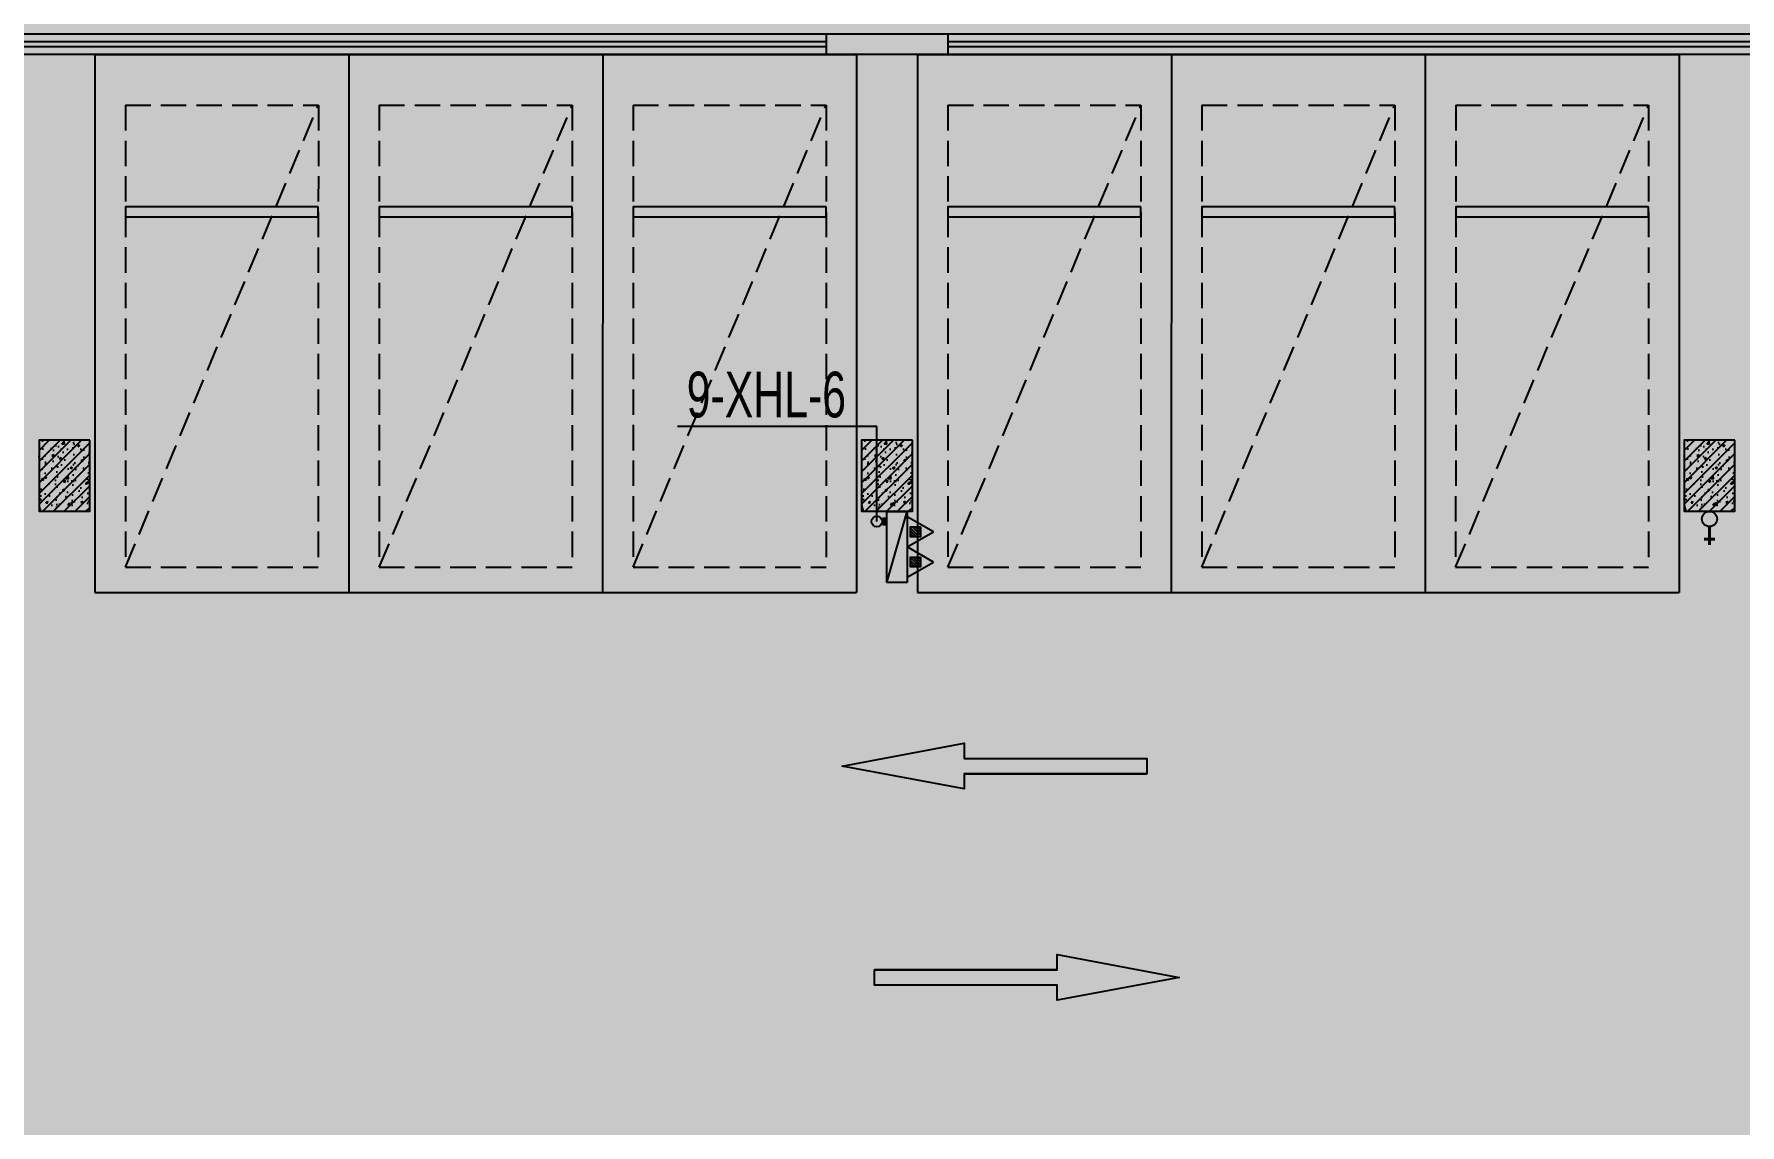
# Model space of a CAD drawing. Extents: x -1338203 to 1886333, y -530034 to 1031844.
# Drawn here: x 668108 to 684905, y -368490 to -357747 of the extents above; entities that cross this region are included whole.
import ezdxf

# ---------------------------------------------------------------- set-up
doc = ezdxf.new("R2010")
doc.units = 0
doc.header["$LTSCALE"] = 1000
doc.header["$MEASUREMENT"] = 0
doc.linetypes.add('A-001-平面B2$0$__DASH', pattern=[0.35, 0.25, -0.1])
for name, color, linetype in [('0P-EQUIP-CW', 7, 'Continuous'), ('0P-PIPE-RW', 122, 'Continuous'), ('A-001-平面参照B2$0$0A-E-STRS-RAIL', 163, 'Continuous'), ('A-001-平面参照B2$0$AUDIT_D_230227194758-1', 52, 'Continuous'), ('p-a-regular', 5, 'Continuous'), ('S001地下二墙柱$0$S001地下二墙柱$0$0S-CC-LINE', 52, 'Continuous'), ('S001地下二墙柱$0$S001地下二墙柱$0$0S-CW-HATCH', 251, 'Continuous'), ('S001地下二墙柱$0$S001地下二墙柱$0$0S-CW-HATCH-UP', 251, 'Continuous'), ('中心线', 42, 'Continuous'), ('地面指向箭头', 7, 'Continuous'), ('负二层消火栓$0$负二层消火栓$0$0P-ACC-FH', 7, 'Continuous'), ('负二层消火栓$0$负二层消火栓$0$0P-DIM-FH', 3, 'Continuous'), ('负二层消火栓$0$负二层消火栓$0$0P-PIPE-FH', 1, 'Continuous'), ('负二层消火栓$0$负二层消火栓$0$0P-VPIPE-FH', 1, 'Continuous'), ('负二层消火栓$0$负二层消火栓$1$0P-EQUIP-FH', 7, 'Continuous')]:
    doc.layers.add(name, color=color, linetype=linetype)
doc.layers.add('p-a-regular-narrow', color=7, linetype='Continuous', true_color=0x9600ff)
doc.layers.add('p-h-walkable', color=7, linetype='Continuous', lineweight=70, true_color=0xf0f0f0)
doc.styles.add('负二层消火栓$0$负二层消火栓$0$AAD-S', font='aad-s.shx', dxfattribs={"width": 0.7, "bigfont": 'aad-hztxt.shx'})

# ---------------------------------------------------------------- blocks, each defined once
blk = doc.blocks.new('A-001-平面参照B2')
at = {"layer": 'A-001-平面参照B2$0$0A-E-STRS-RAIL'}
for points in [[(-90459, -194211), (-106109, -194211)], [(-90459, -194261), (-106109, -194261)], [(-66159, -194211), (-89259, -194211)], [(-66159, -194261), (-89259, -194261)]]:
    blk.add_lwpolyline(points, dxfattribs=at)
at = {"layer": 'A-001-平面参照B2$0$AUDIT_D_230227194758-1'}
for points in [[(-48909, -194136), (-106109, -194136)], [(-90459, -194136), (-90459, -194336)], [(-89259, -194136), (-89259, -194336)], [(-48909, -194336), (-106109, -194336)]]:
    blk.add_lwpolyline(points, dxfattribs=at)
blk = doc.blocks.new('负二层消火栓$0$负二层消火栓$1$$TwtSys$00000546')
h = blk.add_hatch()
h.set_pattern_fill('ANSI31', color=256, scale=200, style=0)
h.set_pattern_definition([(45, (-38543.802, -6670.83), (-17.67767, 17.67767), [])])
h.paths.add_polyline_path([(-65, 174), (65, 174), (65, 44), (-65, 44)])
for points in [[(0, 344), (-198, 0), (198, 0)], [(-65, 174), (65, 174), (65, 44), (-65, 44)]]:
    blk.add_lwpolyline(points, close=True)
blk = doc.blocks.new('负二层消火栓$0$负二层消火栓$0$$TwtSys$00000434')
for p, q in [((-0.5, 0.5), (-0.5, -0.5)), ((-0.5, -0.5), (0.5, 0.5)), ((0.5, 0.5), (-0.5, 0.5)), ((0.5, -0.5), (0.5, 0.5)), ((-0.5, -0.5), (0.5, -0.5))]:
    blk.add_line(p, q)
blk.add_solid([(0.5, -0.5), (0.5, 0.5), (-0.5, -0.5)])
blk = doc.blocks.new('负二层消火栓')
at = {"layer": '负二层消火栓$0$负二层消火栓$0$0P-DIM-FH'}
for p, q in [((-89959, -198001, 800), (-91921, -198001, 800)), ((-89959, -198936, 800), (-89959, -198001, 800))]:
    blk.add_line(p, q, dxfattribs=at)
at = {"layer": '负二层消火栓$0$负二层消火栓$0$0P-PIPE-FH', "linetype": 'Continuous', "const_width": 82.5}
blk.add_lwpolyline([(-89906, -198936), (-89859, -198936)], dxfattribs=at)
at = {"layer": '负二层消火栓$0$负二层消火栓$0$0P-VPIPE-FH', "linetype": 'Continuous'}
blk.add_circle((-89959, -198936), 52.5, dxfattribs=at)
at = {"layer": '负二层消火栓$0$负二层消火栓$0$0P-ACC-FH', "xscale": -700, "yscale": 200, "zscale": 700, "rotation": 269.9999999918148}
blk.add_blockref('负二层消火栓$0$负二层消火栓$0$$TwtSys$00000434', (-89759, -199186), dxfattribs=at)
at = {"layer": '负二层消火栓$0$负二层消火栓$1$0P-EQUIP-FH', "xscale": 0.75, "yscale": 0.75, "zscale": 0.75, "rotation": 269.9999999918148}
for p in [(-89659, -199037, 800), (-89659, -199335, 800)]:
    blk.add_blockref('负二层消火栓$0$负二层消火栓$1$$TwtSys$00000546', p, dxfattribs=at)
at = {"layer": '负二层消火栓$0$负二层消火栓$0$0P-DIM-FH', "color": 7, "style": '负二层消火栓$0$负二层消火栓$0$AAD-S', "width": 0.7}
blk.add_text('9-XHL-6', height=450, dxfattribs=at).set_placement((-91831, -197911, 800))
blk = doc.blocks.new('$TwtSys$00000320')
at = {"const_width": 20}
for points in [[(0, 0), (0, -121)], [(-37, -83), (37, -83)]]:
    blk.add_lwpolyline(points, dxfattribs=at)
blk = doc.blocks.new('A$Ca805bf96')
at = {"layer": '0P-PIPE-RW', "linetype": 'Continuous'}
blk.add_circle((-81759, -198911), 75, dxfattribs=at)
blk.add_circle((-81759, -198911), 75, dxfattribs=at)
at = {"layer": '0P-EQUIP-CW', "xscale": 1.5, "yscale": -1.5, "zscale": 1.5, "rotation": 180}
blk.add_blockref('$TwtSys$00000320', (-81759, -198986), dxfattribs=at)
blk.add_blockref('$TwtSys$00000320', (-81759, -198986), dxfattribs=at)
blk = doc.blocks.new('2-13')
blk.add_blockref('A$Ca805bf96', (766365, -163611))
blk = doc.blocks.new('直行')
at = {"layer": '地面指向箭头'}
blk.add_hatch(color=251, dxfattribs=at).paths.add_polyline_path([(-29241, 4059962), (-29466, 4058762), (-29316, 4058762), (-29316, 4056961), (-29166, 4056961), (-29166, 4058762), (-29016, 4058762)])
at = {"layer": '地面指向箭头', "color": 251}
blk.add_lwpolyline([(-29316, 4058762), (-29316, 4056961), (-29316, 4058762), (-29316, 4058762), (-29466, 4058762), (-29241, 4059962), (-29016, 4058762), (-29166, 4058762), (-29166, 4056961), (-29316, 4056961), (-29316, 4056961)], dxfattribs=at)
blk = doc.blocks.new('A$C3d42903c')
at = {"layer": '中心线', "color": 251, "const_width": 150}
for points in [[(257142, 163242), (259142, 163242)], [(261142, 163242), (263142, 163242)], [(265142, 163242), (267142, 163242)], [(269142, 163242), (271142, 163242)]]:
    blk.add_lwpolyline(points, dxfattribs=at)
at = {"layer": '地面指向箭头', "color": 251}
for p, rotation in [((4323381, 193524), 90), ((-3793225, 132960), 270)]:
    blk.add_blockref('直行', p, dxfattribs=dict(at, rotation=rotation))

msp = doc.modelspace()

# ---------------------------------------------------------------- hatches: boundary and pattern name
at = {"layer": 'p-h-walkable', "ltscale": 0.002}
h = msp.add_hatch(color=256, dxfattribs=at)
h.dxf.hatch_style = 1
h.paths.add_polyline_path([(728556.4, -320761.3), (728556.4, -348211.5), (746356.3, -348211.5), (750916.3, -338175), (842896.3, -338175), (843211.3, -349155), (839116.3, -349155), (839116.3, -377051.5), (864906.4, -377051.5), (864906.4, -390806.6), (875856.3, -395571.5), (875856.3, -404751.5), (834560.3, -404751.5), (839142.7, -442064.3), (869465.2, -438340.4), (871163.2, -452166.5), (873704.1, -451854.5), (877328.6, -464960.4), (761876, -479139.1), (761132.9, -468418.3), (764950.6, -465209), (763252.8, -451384.3), (799242.4, -446964.4), (793807.3, -404751.5), (750756.3, -404751.5), (751556.3, -388855), (648066.6, -388604.4), (648066.6, -380374.4), (641016.6, -380374.4), (641512.3, -365348.2), (660006.6, -364574.4), (660306.6, -340846.8), (656406.6, -340846.8), (656406.6, -336396.8), (656656.4, -340532.4), (656406.4, -332417.4), (712156.4, -332417.4), (712080.9, -320761.3)])
at = {"layer": 'S001地下二墙柱$0$S001地下二墙柱$0$0S-CW-HATCH'}
h = msp.add_hatch(color=256, dxfattribs=at)
h.dxf.hatch_style = 1
h.paths.add_polyline_path([(668656.6, -361746.8), (668156.6, -361746.8), (668156.6, -362446.8), (668656.6, -362446.8)])
h = msp.add_hatch(color=256, dxfattribs=at)
h.dxf.hatch_style = 1
h.paths.add_polyline_path([(676756.6, -361746.8), (676256.6, -361746.8), (676256.6, -362446.8), (676756.6, -362446.8)])
h = msp.add_hatch(color=256, dxfattribs=at)
h.dxf.hatch_style = 1
h.paths.add_polyline_path([(684856.6, -361746.8), (684356.6, -361746.8), (684356.6, -362446.8), (684856.6, -362446.8)])
at = {"layer": 'S001地下二墙柱$0$S001地下二墙柱$0$0S-CW-HATCH-UP'}
h = msp.add_hatch(dxfattribs=at)
h.set_pattern_fill('钢筋混凝土', color=256, scale=30)
h.set_pattern_definition([(45, (700967.34, -352795.09), (-53.03301, 53.03301), []), (50, (700967.34, -352795.09), (215.1781, -18.8256), [22.5, -247.5]), (355, (700967.34, -352795.1), (-41.6254, 225.6576), [18, -198]), (100.4514, (700985.27, -352796.66), (173.5528, 206.8319), [19.122, -210.3426]), (46.1842, (700967.34, -352735.1), (320.1723, -49.6557), [33.75, -371.25]), (96.6356, (700994.02, -352739.23), (280.3988, 292.2354), [28.683, -315.514]), (351.1842, (700967.34, -352735.1), (280.3986, 292.2356), [27, -297]), (21, (700997.34, -352750.09), (179.0721, -120.7857), [22.5, -247.5]), (326, (700997.34, -352750.1), (72.9946, 217.545), [18, -198]), (71.4514, (701012.26, -352760.16), (252.0668, 96.7591), [19.122, -210.3426]), (37.5, (700967.34, -352795.09), (3.64796, 99.86816), [0, -195.6, 0, -201, 0, -198.75]), (7.5, (700967.34, -352795.09), (78.92086, 118.3235), [0, -114.6, 0, -191.1, 0, -75.75]), (327.5, (700900.44, -352795.09), (160.14673, -6.76646), [0, -75, 0, -234, 0, -310.5]), (317.5, (700870.44, -352795.09), (174.95585, 30.0315), [0, -97.5, 0, -155.4, 0, -220.5])])
h.paths.add_polyline_path([(668656.6, -361746.8), (668156.6, -361746.8), (668156.6, -362446.8), (668656.6, -362446.8)])
h = msp.add_hatch(dxfattribs=at)
h.set_pattern_fill('钢筋混凝土', color=256, scale=30)
h.set_pattern_definition([(45, (709067.34, -352795.09), (-53.03301, 53.03301), []), (50, (709067.34, -352795.09), (215.1781, -18.8256), [22.5, -247.5]), (355, (709067.34, -352795.1), (-41.6254, 225.6576), [18, -198]), (100.4514, (709085.27, -352796.66), (173.5528, 206.8319), [19.122, -210.3426]), (46.1842, (709067.34, -352735.1), (320.1723, -49.6557), [33.75, -371.25]), (96.6356, (709094.02, -352739.23), (280.3988, 292.2354), [28.683, -315.514]), (351.1842, (709067.34, -352735.1), (280.3986, 292.2356), [27, -297]), (21, (709097.34, -352750.09), (179.0721, -120.7857), [22.5, -247.5]), (326, (709097.34, -352750.1), (72.9946, 217.545), [18, -198]), (71.4514, (709112.26, -352760.16), (252.0668, 96.7591), [19.122, -210.3426]), (37.5, (709067.34, -352795.09), (3.64796, 99.86816), [0, -195.6, 0, -201, 0, -198.75]), (7.5, (709067.34, -352795.09), (78.92086, 118.3235), [0, -114.6, 0, -191.1, 0, -75.75]), (327.5, (709000.44, -352795.09), (160.14673, -6.76646), [0, -75, 0, -234, 0, -310.5]), (317.5, (708970.44, -352795.09), (174.95585, 30.0315), [0, -97.5, 0, -155.4, 0, -220.5])])
h.paths.add_polyline_path([(676756.6, -361746.8), (676256.6, -361746.8), (676256.6, -362446.8), (676756.6, -362446.8)])
h = msp.add_hatch(dxfattribs=at)
h.set_pattern_fill('钢筋混凝土', color=256, scale=30)
h.set_pattern_definition([(45, (717167.34, -352795.09), (-53.03301, 53.03301), []), (50, (717167.34, -352795.09), (215.1781, -18.8256), [22.5, -247.5]), (355, (717167.34, -352795.1), (-41.6254, 225.6576), [18, -198]), (100.4514, (717185.27, -352796.66), (173.5528, 206.8319), [19.122, -210.3426]), (46.1842, (717167.34, -352735.1), (320.1723, -49.6557), [33.75, -371.25]), (96.6356, (717194.02, -352739.23), (280.3988, 292.2354), [28.683, -315.514]), (351.1842, (717167.34, -352735.1), (280.3986, 292.2356), [27, -297]), (21, (717197.34, -352750.09), (179.0721, -120.7857), [22.5, -247.5]), (326, (717197.34, -352750.1), (72.9946, 217.545), [18, -198]), (71.4514, (717212.26, -352760.16), (252.0668, 96.7591), [19.122, -210.3426]), (37.5, (717167.34, -352795.09), (3.64796, 99.86816), [0, -195.6, 0, -201, 0, -198.75]), (7.5, (717167.34, -352795.09), (78.92086, 118.3235), [0, -114.6, 0, -191.1, 0, -75.75]), (327.5, (717100.44, -352795.09), (160.14673, -6.76646), [0, -75, 0, -234, 0, -310.5]), (317.5, (717070.44, -352795.09), (174.95585, 30.0315), [0, -97.5, 0, -155.4, 0, -220.5])])
h.paths.add_polyline_path([(684856.6, -361746.8), (684356.6, -361746.8), (684356.6, -362446.8), (684856.6, -362446.8)])

# ---------------------------------------------------------------- linework, layer by layer
for p, q in [((668706.9, -357946.5), (668706.4, -363246.5)), ((668706.9, -357946.5), (671206.9, -357946.8)), ((671206.9, -357946.5), (671206.4, -363246.5)), ((671206.9, -357946.8), (671206.4, -363246.8)), ((671206.9, -357946.5), (673706.9, -357946.8)), ((673706.9, -357946.5), (673706.4, -363246.5)), ((673706.9, -357946.8), (673706.4, -363246.8)), ((673706.9, -357946.5), (676206.9, -357946.8)), ((676206.9, -357946.8), (676206.4, -363246.8)), ((676806.9, -357946.5), (676806.4, -363246.5)), ((676806.9, -357946.5), (679306.9, -357946.8)), ((679306.9, -357946.5), (679306.4, -363246.5)), ((679306.9, -357946.8), (679306.4, -363246.8)), ((679306.9, -357946.5), (681806.9, -357946.8)), ((681806.9, -357946.5), (681806.4, -363246.5)), ((681806.9, -357946.8), (681806.4, -363246.8)), ((681806.9, -357946.5), (684306.9, -357946.8)), ((684306.9, -357946.8), (684306.4, -363246.8)), ((668706.4, -363246.5), (671206.4, -363246.8)), ((671206.4, -363246.5), (673706.4, -363246.8)), ((673706.4, -363246.5), (676206.4, -363246.8)), ((676806.4, -363246.5), (679306.4, -363246.8)), ((679306.4, -363246.5), (681806.4, -363246.8)), ((681806.4, -363246.5), (684306.4, -363246.8))]:
    msp.add_line(p, q)
at = {"linetype": 'A-001-平面B2$0$__DASH'}
for p, q in [((669006.8, -358446.5), (669006.4, -362996.5)), ((669006.8, -358446.5), (670906.8, -358446.7)), ((670906.8, -358446.7), (670906.4, -362996.7)), ((671506.8, -358446.5), (671506.4, -362996.5)), ((671506.8, -358446.5), (673406.8, -358446.7)), ((673406.8, -358446.7), (673406.4, -362996.7)), ((674006.8, -358446.5), (674006.4, -362996.5)), ((674006.8, -358446.5), (675906.8, -358446.7)), ((675906.8, -358446.7), (675906.4, -362996.7)), ((677106.8, -358446.5), (677106.4, -362996.5)), ((677106.8, -358446.5), (679006.8, -358446.7)), ((679006.8, -358446.7), (679006.4, -362996.7)), ((679606.8, -358446.5), (679606.4, -362996.5)), ((679606.8, -358446.5), (681506.8, -358446.7)), ((681506.8, -358446.7), (681506.4, -362996.7)), ((682106.8, -358446.5), (682106.4, -362996.5)), ((682106.8, -358446.5), (684006.8, -358446.7)), ((684006.8, -358446.7), (684006.4, -362996.7)), ((669006.4, -362996.5), (670906.4, -362996.7)), ((671506.4, -362996.5), (673406.4, -362996.7)), ((674006.4, -362996.5), (675906.4, -362996.7)), ((677106.4, -362996.5), (679006.4, -362996.7)), ((679606.4, -362996.5), (681506.4, -362996.7)), ((682106.4, -362996.5), (684006.4, -362996.7))]:
    msp.add_line(p, q, dxfattribs=at)
for points in [[(669006.4, -362996.5), (670906.8, -358446.7)], [(671506.4, -362996.5), (673406.8, -358446.7)], [(674006.4, -362996.5), (675906.8, -358446.7)], [(677106.4, -362996.5), (679006.8, -358446.7)], [(679606.4, -362996.5), (681506.8, -358446.7)], [(682106.4, -362996.5), (684006.8, -358446.7)]]:
    msp.add_lwpolyline(points, dxfattribs=at)
for points in [[(670906.7, -359446.7), (669006.7, -359446.5), (669006.7, -359546.5), (670906.7, -359546.7)], [(673406.7, -359446.7), (671506.7, -359446.5), (671506.7, -359546.5), (673406.7, -359546.7)], [(675906.7, -359446.7), (674006.7, -359446.5), (674006.7, -359546.5), (675906.7, -359546.7)], [(679006.7, -359446.7), (677106.7, -359446.5), (677106.7, -359546.5), (679006.7, -359546.7)], [(681506.7, -359446.7), (679606.7, -359446.5), (679606.7, -359546.5), (681506.7, -359546.7)], [(684006.7, -359446.7), (682106.7, -359446.5), (682106.7, -359546.5), (684006.7, -359546.7)]]:
    msp.add_lwpolyline(points, close=True)
at = {"layer": 'p-a-regular', "ltscale": 0.002, "const_width": 1000}
for points in [[(669956.4, -362996.6), (669956.8, -358446.6)], [(674956.4, -362996.6), (674956.8, -358446.6)], [(678056.4, -362996.6), (678056.8, -358446.6)], [(683056.4, -362996.6), (683056.8, -358446.6)]]:
    msp.add_lwpolyline(points, dxfattribs=at)
at = {"layer": 'p-a-regular-narrow', "ltscale": 0.002, "const_width": 1000}
for points in [[(672456.4, -362996.6), (672456.8, -358446.6)], [(680556.4, -362996.6), (680556.8, -358446.6)]]:
    msp.add_lwpolyline(points, dxfattribs=at)
at = {"layer": 'S001地下二墙柱$0$S001地下二墙柱$0$0S-CC-LINE', "color": 4}
for points in [[(668656.6, -361746.8), (668156.6, -361746.8), (668156.6, -362446.8), (668656.6, -362446.8)], [(676756.6, -361746.8), (676256.6, -361746.8), (676256.6, -362446.8), (676756.6, -362446.8)], [(684856.6, -361746.8), (684356.6, -361746.8), (684356.6, -362446.8), (684856.6, -362446.8)]]:
    msp.add_lwpolyline(points, close=True, dxfattribs=at)

# ---------------------------------------------------------------- block references
for name, p in [('A-001-平面参照B2', (766365.4, -163610.9)), ('2-13', (0, 0))]:
    msp.add_blockref(name, p)
at = {"ltscale": 0.002}
for name, p in [('负二层消火栓', (766365.4, -163610.9)), ('A$C3d42903c', (412646.2, -529238.7))]:
    msp.add_blockref(name, p, dxfattribs=at)

doc.saveas('drawing.dxf')
